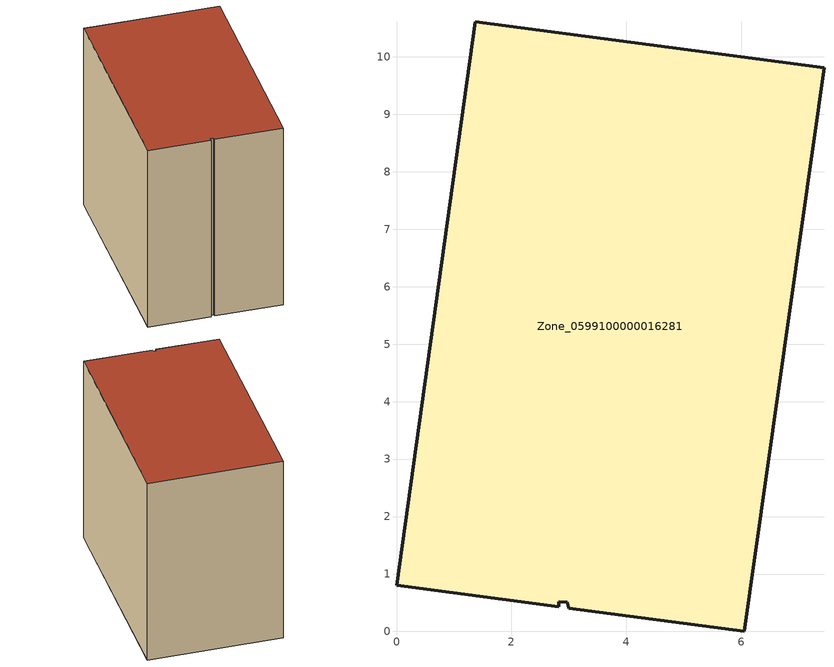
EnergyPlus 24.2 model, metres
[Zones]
Zone_0599100000016281
 floor ground (C_G): 2.97,0.51 2.83,0.52 2.82,0.43 0,0.8 1.37,10.62 7.44,9.81 6.05,0 3,0.41 z0
 wall outside (C_F): 7.44,9.81 1.37,10.62 0,0.8 2.82,0.43 2.83,0.52 2.97,0.51 3,0.41 6.05,0 7.44,9.81 z0:9.12
 roof outside (C_R): 2.83,0.52 2.97,0.51 3,0.41 6.05,0 7.44,9.81 1.37,10.62 0,0.8 2.82,0.43 z9.12
[BUILDING]
Pand.0599100000016281: North Axis=0; Terrain=City; Loads Convergence Tolerance Value=0.04; Temperature Convergence Tolerance Value=0.4; Solar Distribution=FullExterior; Maximum Number of Warmup Days=25; Minimum Number of Warmup Days=1
[Site:Location]
Rotterdam.The.Hague.AP_ZH_NLD Design_Conditions: Latitude=51.96; Longitude=4.45; Time Zone=1; Elevation=-4.5
[SITE:GROUNDTEMPERATURE:BUILDINGSURFACE]
18, 18, 18, 18, 18, 18, 18, 18, 18, 18, 18, 18
[MATERIAL] Thermal Absorptance=0.9; Solar Absorptance=0.7; Visible Absorptance=0.7
Name | Roughness | Thickness | Conductivity | Density | Specific Heat
G.TI.1946-1964 | MediumSmooth | 0.15 | 1 | 540 | 1210
F.TI.1946-1964 | Rough | 0.3 | 0.857143 | 1920 | 840
R.TI.1946-1964 | MediumRough | 0.2 | 0.277778 | 1500 | 1000
[CONSTRUCTION]
C_G: G.TI.1946-1964
C_F: F.TI.1946-1964
C_R: R.TI.1946-1964
[ZONE]
Zone_0599100000016281: Type=1; Multiplier=1; Ceiling Height=Autocalculate; Volume=Autocalculate; Floor Area=autocalculate; Part of Total Floor Area=Yes
[ZONEINFILTRATION:DESIGNFLOWRATE]
Infil_Zone_0599100000016281: Zone or ZoneList or Space or SpaceList=Zone_0599100000016281; Schedule=AlwaysOn; Design Flow Rate Calculation Method=Flow/Area; Flow Rate per Floor Area=0.003; Constant Term Coefficient=1; Temperature Term Coefficient=0; Velocity Term Coefficient=0; Velocity Squared Term Coefficient=0
[HVACTEMPLATE:ZONE:IDEALLOADSAIRSYSTEM]
Zone_0599100000016281: Maximum Heating Supply Air Temperature=50; Minimum Cooling Supply Air Temperature=13; Maximum Heating Supply Air Humidity Ratio=0.0156; Minimum Cooling Supply Air Humidity Ratio=0.0077; Heating Limit=NoLimit; Cooling Limit=NoLimit; Dehumidification Control Type=ConstantSensibleHeatRatio; Cooling Sensible Heat Ratio=0.7; Dehumidification Setpoint=60; Humidification Control Type=None; Humidification Setpoint=30; Outdoor Air Method=None; Outdoor Air Flow Rate per Person=0.00944; Outdoor Air Flow Rate per Zone Floor Area=0; Outdoor Air Flow Rate per Zone=0; Demand Controlled Ventilation Type=None; Outdoor Air Economizer Type=NoEconomizer; Heat Recovery Type=None; Sensible Heat Recovery Effectiveness=0.7; Latent Heat Recovery Effectiveness=0.65
[ZONECONTROL:THERMOSTAT]
ThermostatControl_Zone_0599100000016281: Zone or ZoneList=Zone_0599100000016281; Control Type Schedule=DualSetpointControlType; Control 1=Thermostat_Zone_0599100000016281; Temperature Difference Between Cutout And Setpoint=0
[THERMOSTATSETPOINT:DUALSETPOINT]
Thermostat_Zone_0599100000016281: Heating Setpoint Temperature Schedule=HeatingSetpoint_Zone_0599100000016281; Cooling Setpoint Temperature Schedule=CoolingSetpoint_Zone_0599100000016281
[SCHEDULE:COMPACT]
HeatingSetpoint_Zone_0599100000016281: Through: 12/31, For: AllDays, Until: 24:00, 21
CoolingSetpoint_Zone_0599100000016281: Through: 12/31, For: AllDays, Until: 24:00, 24
DualSetpointControlType: Through: 12/31, For: AllDays, Until: 24:00, 4
AlwaysOn: Through: 12/31, For: AllDays, Until: 24:00, 1
